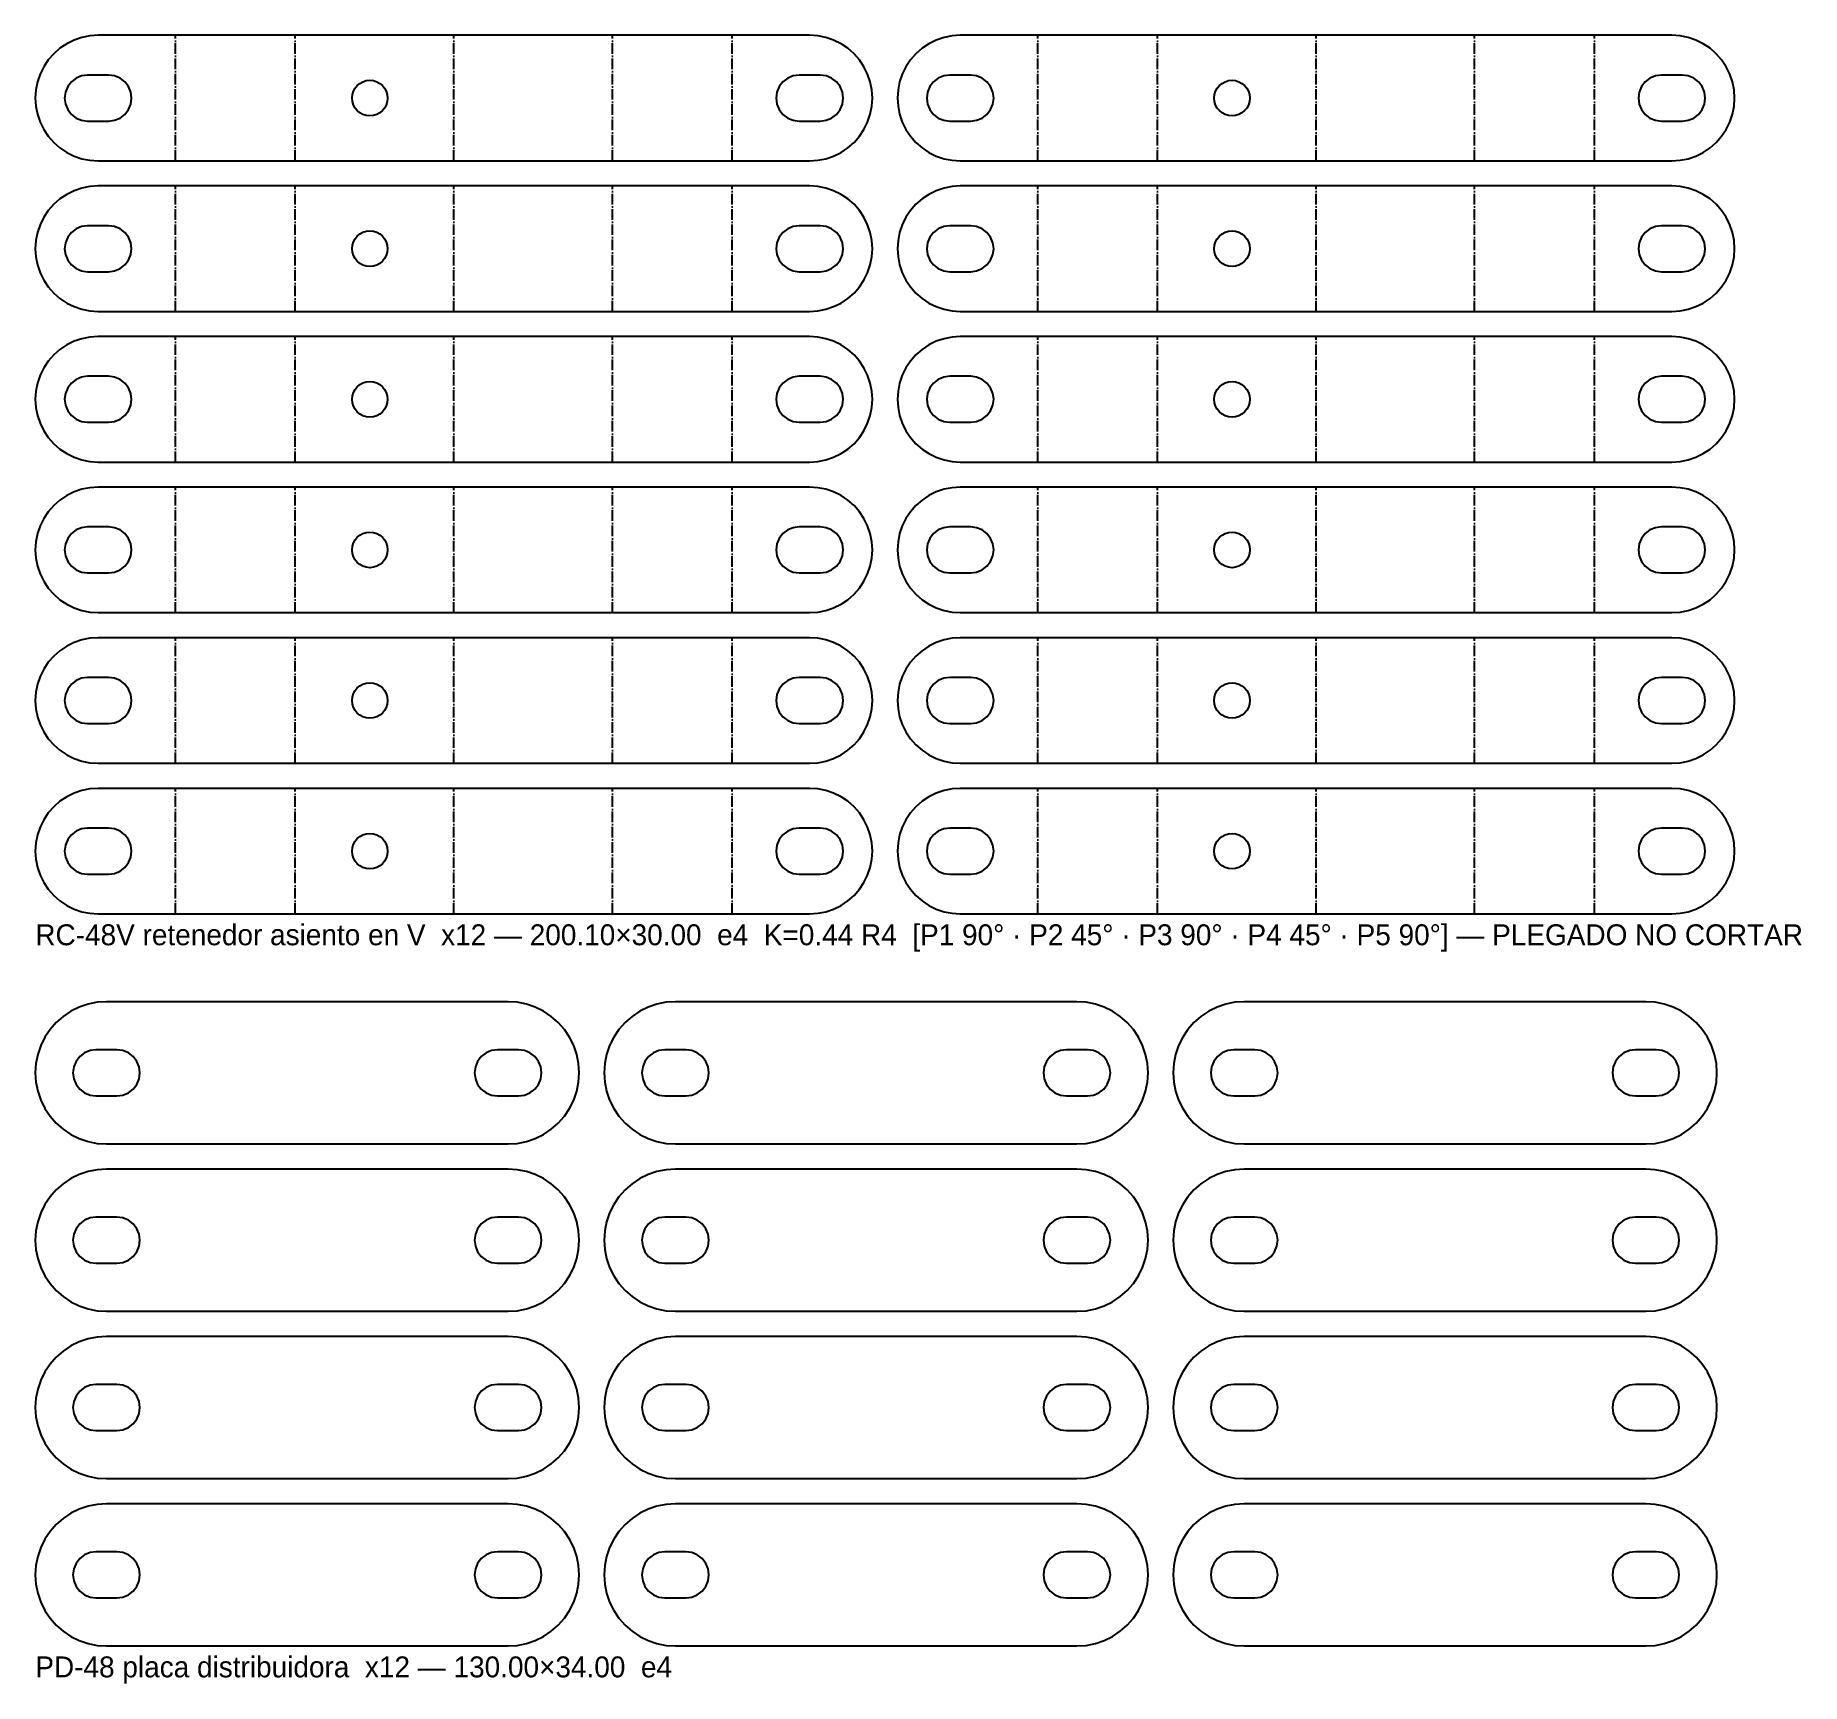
# Model space of a CAD drawing. Header units: millimetres. Extents: x 0 to 422, y 0 to 394.
import ezdxf

# ---------------------------------------------------------------- set-up
doc = ezdxf.new("R2010")
doc.units = ezdxf.units.MM
doc.linetypes.add('DASHDOT', pattern=[3.556, 2.54, -0.508, 0, -0.508])
for name, color, linetype in [('CORTE', 7, 'Continuous'), ('PLEGADO', 1, 'DASHDOT'), ('TEXTO', 3, 'Continuous')]:
    doc.layers.add(name, color=color, linetype=linetype)

msp = doc.modelspace()

# ---------------------------------------------------------------- linework, layer by layer
at = {"layer": 'CORTE'}
for points in [[(15, 364), (185.103, 364), (185.103, 364), (187.061, 364.128), (188.985, 364.511), (190.843, 365.142), (192.603, 366.01), (194.234, 367.1), (195.71, 368.393), (197.003, 369.869), (198.093, 371.5), (198.961, 373.26), (199.592, 375.118), (199.975, 377.042), (200.103, 379), (199.975, 380.958), (199.592, 382.882), (198.961, 384.74), (198.093, 386.5), (197.003, 388.131), (195.71, 389.607), (194.234, 390.9), (192.603, 391.99), (190.843, 392.858), (188.985, 393.489), (187.061, 393.872), (185.103, 394), (15, 394), (15, 394), (13.042, 393.872), (11.118, 393.489), (9.26, 392.858), (7.5, 391.99), (5.869, 390.9), (4.393, 389.607), (3.1, 388.131), (2.01, 386.5), (1.142, 384.74), (0.511, 382.882), (0.128, 380.958), (0, 379), (0.128, 377.042), (0.511, 375.118), (1.142, 373.26), (2.01, 371.5), (3.1, 369.869), (4.393, 368.393), (5.869, 367.1), (7.5, 366.01), (9.26, 365.142), (11.118, 364.511), (13.042, 364.128), (15, 364)], [(221.103, 364), (391.206, 364), (391.206, 364), (393.164, 364.128), (395.088, 364.511), (396.946, 365.142), (398.706, 366.01), (400.337, 367.1), (401.813, 368.393), (403.106, 369.869), (404.196, 371.5), (405.064, 373.26), (405.695, 375.118), (406.078, 377.042), (406.206, 379), (406.078, 380.958), (405.695, 382.882), (405.064, 384.74), (404.196, 386.5), (403.106, 388.131), (401.813, 389.607), (400.337, 390.9), (398.706, 391.99), (396.946, 392.858), (395.088, 393.489), (393.164, 393.872), (391.206, 394), (221.103, 394), (221.103, 394), (219.145, 393.872), (217.221, 393.489), (215.363, 392.858), (213.603, 391.99), (211.972, 390.9), (210.496, 389.607), (209.203, 388.131), (208.113, 386.5), (207.245, 384.74), (206.614, 382.882), (206.231, 380.958), (206.103, 379), (206.231, 377.042), (206.614, 375.118), (207.245, 373.26), (208.113, 371.5), (209.203, 369.869), (210.496, 368.393), (211.972, 367.1), (213.603, 366.01), (215.363, 365.142), (217.221, 364.511), (219.145, 364.128), (221.103, 364)], [(15, 328), (185.103, 328), (185.103, 328), (187.061, 328.128), (188.985, 328.511), (190.843, 329.142), (192.603, 330.01), (194.234, 331.1), (195.71, 332.393), (197.003, 333.869), (198.093, 335.5), (198.961, 337.26), (199.592, 339.118), (199.975, 341.042), (200.103, 343), (199.975, 344.958), (199.592, 346.882), (198.961, 348.74), (198.093, 350.5), (197.003, 352.131), (195.71, 353.607), (194.234, 354.9), (192.603, 355.99), (190.843, 356.858), (188.985, 357.489), (187.061, 357.872), (185.103, 358), (15, 358), (15, 358), (13.042, 357.872), (11.118, 357.489), (9.26, 356.858), (7.5, 355.99), (5.869, 354.9), (4.393, 353.607), (3.1, 352.131), (2.01, 350.5), (1.142, 348.74), (0.511, 346.882), (0.128, 344.958), (0, 343), (0.128, 341.042), (0.511, 339.118), (1.142, 337.26), (2.01, 335.5), (3.1, 333.869), (4.393, 332.393), (5.869, 331.1), (7.5, 330.01), (9.26, 329.142), (11.118, 328.511), (13.042, 328.128), (15, 328)], [(221.103, 328), (391.206, 328), (391.206, 328), (393.164, 328.128), (395.088, 328.511), (396.946, 329.142), (398.706, 330.01), (400.337, 331.1), (401.813, 332.393), (403.106, 333.869), (404.196, 335.5), (405.064, 337.26), (405.695, 339.118), (406.078, 341.042), (406.206, 343), (406.078, 344.958), (405.695, 346.882), (405.064, 348.74), (404.196, 350.5), (403.106, 352.131), (401.813, 353.607), (400.337, 354.9), (398.706, 355.99), (396.946, 356.858), (395.088, 357.489), (393.164, 357.872), (391.206, 358), (221.103, 358), (221.103, 358), (219.145, 357.872), (217.221, 357.489), (215.363, 356.858), (213.603, 355.99), (211.972, 354.9), (210.496, 353.607), (209.203, 352.131), (208.113, 350.5), (207.245, 348.74), (206.614, 346.882), (206.231, 344.958), (206.103, 343), (206.231, 341.042), (206.614, 339.118), (207.245, 337.26), (208.113, 335.5), (209.203, 333.869), (210.496, 332.393), (211.972, 331.1), (213.603, 330.01), (215.363, 329.142), (217.221, 328.511), (219.145, 328.128), (221.103, 328)], [(15, 292), (185.103, 292), (185.103, 292), (187.061, 292.128), (188.985, 292.511), (190.843, 293.142), (192.603, 294.01), (194.234, 295.1), (195.71, 296.393), (197.003, 297.869), (198.093, 299.5), (198.961, 301.26), (199.592, 303.118), (199.975, 305.042), (200.103, 307), (199.975, 308.958), (199.592, 310.882), (198.961, 312.74), (198.093, 314.5), (197.003, 316.131), (195.71, 317.607), (194.234, 318.9), (192.603, 319.99), (190.843, 320.858), (188.985, 321.489), (187.061, 321.872), (185.103, 322), (15, 322), (15, 322), (13.042, 321.872), (11.118, 321.489), (9.26, 320.858), (7.5, 319.99), (5.869, 318.9), (4.393, 317.607), (3.1, 316.131), (2.01, 314.5), (1.142, 312.74), (0.511, 310.882), (0.128, 308.958), (0, 307), (0.128, 305.042), (0.511, 303.118), (1.142, 301.26), (2.01, 299.5), (3.1, 297.869), (4.393, 296.393), (5.869, 295.1), (7.5, 294.01), (9.26, 293.142), (11.118, 292.511), (13.042, 292.128), (15, 292)], [(221.103, 292), (391.206, 292), (391.206, 292), (393.164, 292.128), (395.088, 292.511), (396.946, 293.142), (398.706, 294.01), (400.337, 295.1), (401.813, 296.393), (403.106, 297.869), (404.196, 299.5), (405.064, 301.26), (405.695, 303.118), (406.078, 305.042), (406.206, 307), (406.078, 308.958), (405.695, 310.882), (405.064, 312.74), (404.196, 314.5), (403.106, 316.131), (401.813, 317.607), (400.337, 318.9), (398.706, 319.99), (396.946, 320.858), (395.088, 321.489), (393.164, 321.872), (391.206, 322), (221.103, 322), (221.103, 322), (219.145, 321.872), (217.221, 321.489), (215.363, 320.858), (213.603, 319.99), (211.972, 318.9), (210.496, 317.607), (209.203, 316.131), (208.113, 314.5), (207.245, 312.74), (206.614, 310.882), (206.231, 308.958), (206.103, 307), (206.231, 305.042), (206.614, 303.118), (207.245, 301.26), (208.113, 299.5), (209.203, 297.869), (210.496, 296.393), (211.972, 295.1), (213.603, 294.01), (215.363, 293.142), (217.221, 292.511), (219.145, 292.128), (221.103, 292)], [(15, 256), (185.103, 256), (185.103, 256), (187.061, 256.128), (188.985, 256.511), (190.843, 257.142), (192.603, 258.01), (194.234, 259.1), (195.71, 260.393), (197.003, 261.869), (198.093, 263.5), (198.961, 265.26), (199.592, 267.118), (199.975, 269.042), (200.103, 271), (199.975, 272.958), (199.592, 274.882), (198.961, 276.74), (198.093, 278.5), (197.003, 280.131), (195.71, 281.607), (194.234, 282.9), (192.603, 283.99), (190.843, 284.858), (188.985, 285.489), (187.061, 285.872), (185.103, 286), (15, 286), (15, 286), (13.042, 285.872), (11.118, 285.489), (9.26, 284.858), (7.5, 283.99), (5.869, 282.9), (4.393, 281.607), (3.1, 280.131), (2.01, 278.5), (1.142, 276.74), (0.511, 274.882), (0.128, 272.958), (0, 271), (0.128, 269.042), (0.511, 267.118), (1.142, 265.26), (2.01, 263.5), (3.1, 261.869), (4.393, 260.393), (5.869, 259.1), (7.5, 258.01), (9.26, 257.142), (11.118, 256.511), (13.042, 256.128), (15, 256)], [(221.103, 256), (391.206, 256), (391.206, 256), (393.164, 256.128), (395.088, 256.511), (396.946, 257.142), (398.706, 258.01), (400.337, 259.1), (401.813, 260.393), (403.106, 261.869), (404.196, 263.5), (405.064, 265.26), (405.695, 267.118), (406.078, 269.042), (406.206, 271), (406.078, 272.958), (405.695, 274.882), (405.064, 276.74), (404.196, 278.5), (403.106, 280.131), (401.813, 281.607), (400.337, 282.9), (398.706, 283.99), (396.946, 284.858), (395.088, 285.489), (393.164, 285.872), (391.206, 286), (221.103, 286), (221.103, 286), (219.145, 285.872), (217.221, 285.489), (215.363, 284.858), (213.603, 283.99), (211.972, 282.9), (210.496, 281.607), (209.203, 280.131), (208.113, 278.5), (207.245, 276.74), (206.614, 274.882), (206.231, 272.958), (206.103, 271), (206.231, 269.042), (206.614, 267.118), (207.245, 265.26), (208.113, 263.5), (209.203, 261.869), (210.496, 260.393), (211.972, 259.1), (213.603, 258.01), (215.363, 257.142), (217.221, 256.511), (219.145, 256.128), (221.103, 256)], [(15, 220), (185.103, 220), (185.103, 220), (187.061, 220.128), (188.985, 220.511), (190.843, 221.142), (192.603, 222.01), (194.234, 223.1), (195.71, 224.393), (197.003, 225.869), (198.093, 227.5), (198.961, 229.26), (199.592, 231.118), (199.975, 233.042), (200.103, 235), (199.975, 236.958), (199.592, 238.882), (198.961, 240.74), (198.093, 242.5), (197.003, 244.131), (195.71, 245.607), (194.234, 246.9), (192.603, 247.99), (190.843, 248.858), (188.985, 249.489), (187.061, 249.872), (185.103, 250), (15, 250), (15, 250), (13.042, 249.872), (11.118, 249.489), (9.26, 248.858), (7.5, 247.99), (5.869, 246.9), (4.393, 245.607), (3.1, 244.131), (2.01, 242.5), (1.142, 240.74), (0.511, 238.882), (0.128, 236.958), (0, 235), (0.128, 233.042), (0.511, 231.118), (1.142, 229.26), (2.01, 227.5), (3.1, 225.869), (4.393, 224.393), (5.869, 223.1), (7.5, 222.01), (9.26, 221.142), (11.118, 220.511), (13.042, 220.128), (15, 220)], [(221.103, 220), (391.206, 220), (391.206, 220), (393.164, 220.128), (395.088, 220.511), (396.946, 221.142), (398.706, 222.01), (400.337, 223.1), (401.813, 224.393), (403.106, 225.869), (404.196, 227.5), (405.064, 229.26), (405.695, 231.118), (406.078, 233.042), (406.206, 235), (406.078, 236.958), (405.695, 238.882), (405.064, 240.74), (404.196, 242.5), (403.106, 244.131), (401.813, 245.607), (400.337, 246.9), (398.706, 247.99), (396.946, 248.858), (395.088, 249.489), (393.164, 249.872), (391.206, 250), (221.103, 250), (221.103, 250), (219.145, 249.872), (217.221, 249.489), (215.363, 248.858), (213.603, 247.99), (211.972, 246.9), (210.496, 245.607), (209.203, 244.131), (208.113, 242.5), (207.245, 240.74), (206.614, 238.882), (206.231, 236.958), (206.103, 235), (206.231, 233.042), (206.614, 231.118), (207.245, 229.26), (208.113, 227.5), (209.203, 225.869), (210.496, 224.393), (211.972, 223.1), (213.603, 222.01), (215.363, 221.142), (217.221, 220.511), (219.145, 220.128), (221.103, 220)], [(15, 184), (185.103, 184), (185.103, 184), (187.061, 184.128), (188.985, 184.511), (190.843, 185.142), (192.603, 186.01), (194.234, 187.1), (195.71, 188.393), (197.003, 189.869), (198.093, 191.5), (198.961, 193.26), (199.592, 195.118), (199.975, 197.042), (200.103, 199), (199.975, 200.958), (199.592, 202.882), (198.961, 204.74), (198.093, 206.5), (197.003, 208.131), (195.71, 209.607), (194.234, 210.9), (192.603, 211.99), (190.843, 212.858), (188.985, 213.489), (187.061, 213.872), (185.103, 214), (15, 214), (15, 214), (13.042, 213.872), (11.118, 213.489), (9.26, 212.858), (7.5, 211.99), (5.869, 210.9), (4.393, 209.607), (3.1, 208.131), (2.01, 206.5), (1.142, 204.74), (0.511, 202.882), (0.128, 200.958), (0, 199), (0.128, 197.042), (0.511, 195.118), (1.142, 193.26), (2.01, 191.5), (3.1, 189.869), (4.393, 188.393), (5.869, 187.1), (7.5, 186.01), (9.26, 185.142), (11.118, 184.511), (13.042, 184.128), (15, 184)], [(221.103, 184), (391.206, 184), (391.206, 184), (393.164, 184.128), (395.088, 184.511), (396.946, 185.142), (398.706, 186.01), (400.337, 187.1), (401.813, 188.393), (403.106, 189.869), (404.196, 191.5), (405.064, 193.26), (405.695, 195.118), (406.078, 197.042), (406.206, 199), (406.078, 200.958), (405.695, 202.882), (405.064, 204.74), (404.196, 206.5), (403.106, 208.131), (401.813, 209.607), (400.337, 210.9), (398.706, 211.99), (396.946, 212.858), (395.088, 213.489), (393.164, 213.872), (391.206, 214), (221.103, 214), (221.103, 214), (219.145, 213.872), (217.221, 213.489), (215.363, 212.858), (213.603, 211.99), (211.972, 210.9), (210.496, 209.607), (209.203, 208.131), (208.113, 206.5), (207.245, 204.74), (206.614, 202.882), (206.231, 200.958), (206.103, 199), (206.231, 197.042), (206.614, 195.118), (207.245, 193.26), (208.113, 191.5), (209.203, 189.869), (210.496, 188.393), (211.972, 187.1), (213.603, 186.01), (215.363, 185.142), (217.221, 184.511), (219.145, 184.128), (221.103, 184)], [(17, 129), (113, 129), (113, 129), (115.219, 129.145), (117.4, 129.579), (119.506, 130.294), (121.5, 131.278), (123.349, 132.513), (125.021, 133.979), (126.487, 135.651), (127.722, 137.5), (128.706, 139.494), (129.421, 141.6), (129.855, 143.781), (130, 146), (129.855, 148.219), (129.421, 150.4), (128.706, 152.506), (127.722, 154.5), (126.487, 156.349), (125.021, 158.021), (123.349, 159.487), (121.5, 160.722), (119.506, 161.706), (117.4, 162.421), (115.219, 162.855), (113, 163), (17, 163), (17, 163), (14.781, 162.855), (12.6, 162.421), (10.494, 161.706), (8.5, 160.722), (6.651, 159.487), (4.979, 158.021), (3.513, 156.349), (2.278, 154.5), (1.294, 152.506), (0.579, 150.4), (0.145, 148.219), (0, 146), (0.145, 143.781), (0.579, 141.6), (1.294, 139.494), (2.278, 137.5), (3.513, 135.651), (4.979, 133.979), (6.651, 132.513), (8.5, 131.278), (10.494, 130.294), (12.6, 129.579), (14.781, 129.145), (17, 129)], [(153, 129), (249, 129), (249, 129), (251.219, 129.145), (253.4, 129.579), (255.506, 130.294), (257.5, 131.278), (259.349, 132.513), (261.021, 133.979), (262.487, 135.651), (263.722, 137.5), (264.706, 139.494), (265.421, 141.6), (265.855, 143.781), (266, 146), (265.855, 148.219), (265.421, 150.4), (264.706, 152.506), (263.722, 154.5), (262.487, 156.349), (261.021, 158.021), (259.349, 159.487), (257.5, 160.722), (255.506, 161.706), (253.4, 162.421), (251.219, 162.855), (249, 163), (153, 163), (153, 163), (150.781, 162.855), (148.6, 162.421), (146.494, 161.706), (144.5, 160.722), (142.651, 159.487), (140.979, 158.021), (139.513, 156.349), (138.278, 154.5), (137.294, 152.506), (136.579, 150.4), (136.145, 148.219), (136, 146), (136.145, 143.781), (136.579, 141.6), (137.294, 139.494), (138.278, 137.5), (139.513, 135.651), (140.979, 133.979), (142.651, 132.513), (144.5, 131.278), (146.494, 130.294), (148.6, 129.579), (150.781, 129.145), (153, 129)], [(289, 129), (385, 129), (385, 129), (387.219, 129.145), (389.4, 129.579), (391.506, 130.294), (393.5, 131.278), (395.349, 132.513), (397.021, 133.979), (398.487, 135.651), (399.722, 137.5), (400.706, 139.494), (401.421, 141.6), (401.855, 143.781), (402, 146), (401.855, 148.219), (401.421, 150.4), (400.706, 152.506), (399.722, 154.5), (398.487, 156.349), (397.021, 158.021), (395.349, 159.487), (393.5, 160.722), (391.506, 161.706), (389.4, 162.421), (387.219, 162.855), (385, 163), (289, 163), (289, 163), (286.781, 162.855), (284.6, 162.421), (282.494, 161.706), (280.5, 160.722), (278.651, 159.487), (276.979, 158.021), (275.513, 156.349), (274.278, 154.5), (273.294, 152.506), (272.579, 150.4), (272.145, 148.219), (272, 146), (272.145, 143.781), (272.579, 141.6), (273.294, 139.494), (274.278, 137.5), (275.513, 135.651), (276.979, 133.979), (278.651, 132.513), (280.5, 131.278), (282.494, 130.294), (284.6, 129.579), (286.781, 129.145), (289, 129)], [(17, 89), (113, 89), (113, 89), (115.219, 89.145), (117.4, 89.579), (119.506, 90.294), (121.5, 91.278), (123.349, 92.513), (125.021, 93.979), (126.487, 95.651), (127.722, 97.5), (128.706, 99.494), (129.421, 101.6), (129.855, 103.781), (130, 106), (129.855, 108.219), (129.421, 110.4), (128.706, 112.506), (127.722, 114.5), (126.487, 116.349), (125.021, 118.021), (123.349, 119.487), (121.5, 120.722), (119.506, 121.706), (117.4, 122.421), (115.219, 122.855), (113, 123), (17, 123), (17, 123), (14.781, 122.855), (12.6, 122.421), (10.494, 121.706), (8.5, 120.722), (6.651, 119.487), (4.979, 118.021), (3.513, 116.349), (2.278, 114.5), (1.294, 112.506), (0.579, 110.4), (0.145, 108.219), (0, 106), (0.145, 103.781), (0.579, 101.6), (1.294, 99.494), (2.278, 97.5), (3.513, 95.651), (4.979, 93.979), (6.651, 92.513), (8.5, 91.278), (10.494, 90.294), (12.6, 89.579), (14.781, 89.145), (17, 89)], [(153, 89), (249, 89), (249, 89), (251.219, 89.145), (253.4, 89.579), (255.506, 90.294), (257.5, 91.278), (259.349, 92.513), (261.021, 93.979), (262.487, 95.651), (263.722, 97.5), (264.706, 99.494), (265.421, 101.6), (265.855, 103.781), (266, 106), (265.855, 108.219), (265.421, 110.4), (264.706, 112.506), (263.722, 114.5), (262.487, 116.349), (261.021, 118.021), (259.349, 119.487), (257.5, 120.722), (255.506, 121.706), (253.4, 122.421), (251.219, 122.855), (249, 123), (153, 123), (153, 123), (150.781, 122.855), (148.6, 122.421), (146.494, 121.706), (144.5, 120.722), (142.651, 119.487), (140.979, 118.021), (139.513, 116.349), (138.278, 114.5), (137.294, 112.506), (136.579, 110.4), (136.145, 108.219), (136, 106), (136.145, 103.781), (136.579, 101.6), (137.294, 99.494), (138.278, 97.5), (139.513, 95.651), (140.979, 93.979), (142.651, 92.513), (144.5, 91.278), (146.494, 90.294), (148.6, 89.579), (150.781, 89.145), (153, 89)], [(289, 89), (385, 89), (385, 89), (387.219, 89.145), (389.4, 89.579), (391.506, 90.294), (393.5, 91.278), (395.349, 92.513), (397.021, 93.979), (398.487, 95.651), (399.722, 97.5), (400.706, 99.494), (401.421, 101.6), (401.855, 103.781), (402, 106), (401.855, 108.219), (401.421, 110.4), (400.706, 112.506), (399.722, 114.5), (398.487, 116.349), (397.021, 118.021), (395.349, 119.487), (393.5, 120.722), (391.506, 121.706), (389.4, 122.421), (387.219, 122.855), (385, 123), (289, 123), (289, 123), (286.781, 122.855), (284.6, 122.421), (282.494, 121.706), (280.5, 120.722), (278.651, 119.487), (276.979, 118.021), (275.513, 116.349), (274.278, 114.5), (273.294, 112.506), (272.579, 110.4), (272.145, 108.219), (272, 106), (272.145, 103.781), (272.579, 101.6), (273.294, 99.494), (274.278, 97.5), (275.513, 95.651), (276.979, 93.979), (278.651, 92.513), (280.5, 91.278), (282.494, 90.294), (284.6, 89.579), (286.781, 89.145), (289, 89)], [(17, 49), (113, 49), (113, 49), (115.219, 49.145), (117.4, 49.579), (119.506, 50.294), (121.5, 51.278), (123.349, 52.513), (125.021, 53.979), (126.487, 55.651), (127.722, 57.5), (128.706, 59.494), (129.421, 61.6), (129.855, 63.781), (130, 66), (129.855, 68.219), (129.421, 70.4), (128.706, 72.506), (127.722, 74.5), (126.487, 76.349), (125.021, 78.021), (123.349, 79.487), (121.5, 80.722), (119.506, 81.706), (117.4, 82.421), (115.219, 82.855), (113, 83), (17, 83), (17, 83), (14.781, 82.855), (12.6, 82.421), (10.494, 81.706), (8.5, 80.722), (6.651, 79.487), (4.979, 78.021), (3.513, 76.349), (2.278, 74.5), (1.294, 72.506), (0.579, 70.4), (0.145, 68.219), (0, 66), (0.145, 63.781), (0.579, 61.6), (1.294, 59.494), (2.278, 57.5), (3.513, 55.651), (4.979, 53.979), (6.651, 52.513), (8.5, 51.278), (10.494, 50.294), (12.6, 49.579), (14.781, 49.145), (17, 49)], [(153, 49), (249, 49), (249, 49), (251.219, 49.145), (253.4, 49.579), (255.506, 50.294), (257.5, 51.278), (259.349, 52.513), (261.021, 53.979), (262.487, 55.651), (263.722, 57.5), (264.706, 59.494), (265.421, 61.6), (265.855, 63.781), (266, 66), (265.855, 68.219), (265.421, 70.4), (264.706, 72.506), (263.722, 74.5), (262.487, 76.349), (261.021, 78.021), (259.349, 79.487), (257.5, 80.722), (255.506, 81.706), (253.4, 82.421), (251.219, 82.855), (249, 83), (153, 83), (153, 83), (150.781, 82.855), (148.6, 82.421), (146.494, 81.706), (144.5, 80.722), (142.651, 79.487), (140.979, 78.021), (139.513, 76.349), (138.278, 74.5), (137.294, 72.506), (136.579, 70.4), (136.145, 68.219), (136, 66), (136.145, 63.781), (136.579, 61.6), (137.294, 59.494), (138.278, 57.5), (139.513, 55.651), (140.979, 53.979), (142.651, 52.513), (144.5, 51.278), (146.494, 50.294), (148.6, 49.579), (150.781, 49.145), (153, 49)], [(289, 49), (385, 49), (385, 49), (387.219, 49.145), (389.4, 49.579), (391.506, 50.294), (393.5, 51.278), (395.349, 52.513), (397.021, 53.979), (398.487, 55.651), (399.722, 57.5), (400.706, 59.494), (401.421, 61.6), (401.855, 63.781), (402, 66), (401.855, 68.219), (401.421, 70.4), (400.706, 72.506), (399.722, 74.5), (398.487, 76.349), (397.021, 78.021), (395.349, 79.487), (393.5, 80.722), (391.506, 81.706), (389.4, 82.421), (387.219, 82.855), (385, 83), (289, 83), (289, 83), (286.781, 82.855), (284.6, 82.421), (282.494, 81.706), (280.5, 80.722), (278.651, 79.487), (276.979, 78.021), (275.513, 76.349), (274.278, 74.5), (273.294, 72.506), (272.579, 70.4), (272.145, 68.219), (272, 66), (272.145, 63.781), (272.579, 61.6), (273.294, 59.494), (274.278, 57.5), (275.513, 55.651), (276.979, 53.979), (278.651, 52.513), (280.5, 51.278), (282.494, 50.294), (284.6, 49.579), (286.781, 49.145), (289, 49)], [(17, 9), (113, 9), (113, 9), (115.219, 9.145), (117.4, 9.579), (119.506, 10.294), (121.5, 11.278), (123.349, 12.513), (125.021, 13.979), (126.487, 15.651), (127.722, 17.5), (128.706, 19.494), (129.421, 21.6), (129.855, 23.781), (130, 26), (129.855, 28.219), (129.421, 30.4), (128.706, 32.506), (127.722, 34.5), (126.487, 36.349), (125.021, 38.021), (123.349, 39.487), (121.5, 40.722), (119.506, 41.706), (117.4, 42.421), (115.219, 42.855), (113, 43), (17, 43), (17, 43), (14.781, 42.855), (12.6, 42.421), (10.494, 41.706), (8.5, 40.722), (6.651, 39.487), (4.979, 38.021), (3.513, 36.349), (2.278, 34.5), (1.294, 32.506), (0.579, 30.4), (0.145, 28.219), (0, 26), (0.145, 23.781), (0.579, 21.6), (1.294, 19.494), (2.278, 17.5), (3.513, 15.651), (4.979, 13.979), (6.651, 12.513), (8.5, 11.278), (10.494, 10.294), (12.6, 9.579), (14.781, 9.145), (17, 9)], [(153, 9), (249, 9), (249, 9), (251.219, 9.145), (253.4, 9.579), (255.506, 10.294), (257.5, 11.278), (259.349, 12.513), (261.021, 13.979), (262.487, 15.651), (263.722, 17.5), (264.706, 19.494), (265.421, 21.6), (265.855, 23.781), (266, 26), (265.855, 28.219), (265.421, 30.4), (264.706, 32.506), (263.722, 34.5), (262.487, 36.349), (261.021, 38.021), (259.349, 39.487), (257.5, 40.722), (255.506, 41.706), (253.4, 42.421), (251.219, 42.855), (249, 43), (153, 43), (153, 43), (150.781, 42.855), (148.6, 42.421), (146.494, 41.706), (144.5, 40.722), (142.651, 39.487), (140.979, 38.021), (139.513, 36.349), (138.278, 34.5), (137.294, 32.506), (136.579, 30.4), (136.145, 28.219), (136, 26), (136.145, 23.781), (136.579, 21.6), (137.294, 19.494), (138.278, 17.5), (139.513, 15.651), (140.979, 13.979), (142.651, 12.513), (144.5, 11.278), (146.494, 10.294), (148.6, 9.579), (150.781, 9.145), (153, 9)], [(289, 9), (385, 9), (385, 9), (387.219, 9.145), (389.4, 9.579), (391.506, 10.294), (393.5, 11.278), (395.349, 12.513), (397.021, 13.979), (398.487, 15.651), (399.722, 17.5), (400.706, 19.494), (401.421, 21.6), (401.855, 23.781), (402, 26), (401.855, 28.219), (401.421, 30.4), (400.706, 32.506), (399.722, 34.5), (398.487, 36.349), (397.021, 38.021), (395.349, 39.487), (393.5, 40.722), (391.506, 41.706), (389.4, 42.421), (387.219, 42.855), (385, 43), (289, 43), (289, 43), (286.781, 42.855), (284.6, 42.421), (282.494, 41.706), (280.5, 40.722), (278.651, 39.487), (276.979, 38.021), (275.513, 36.349), (274.278, 34.5), (273.294, 32.506), (272.579, 30.4), (272.145, 28.219), (272, 26), (272.145, 23.781), (272.579, 21.6), (273.294, 19.494), (274.278, 17.5), (275.513, 15.651), (276.979, 13.979), (278.651, 12.513), (280.5, 11.278), (282.494, 10.294), (284.6, 9.579), (286.781, 9.145), (289, 9)]]:
    msp.add_lwpolyline(points, close=True, dxfattribs=at)
for points in [[(12.5, 373.5), (17.5, 373.5), (17.5, 373.5), (18.924, 373.687), (20.25, 374.237), (21.389, 375.111), (22.263, 376.25), (22.813, 377.576), (23, 379), (22.813, 380.424), (22.263, 381.75), (21.389, 382.889), (20.25, 383.763), (18.924, 384.313), (17.5, 384.5), (12.5, 384.5), (12.5, 384.5), (11.076, 384.313), (9.75, 383.763), (8.611, 382.889), (7.737, 381.75), (7.187, 380.424), (7, 379), (7.187, 377.576), (7.737, 376.25), (8.611, 375.111), (9.75, 374.237), (11.076, 373.687), (12.5, 373.5)], [(182.603, 373.5), (187.603, 373.5), (187.603, 373.5), (189.027, 373.687), (190.353, 374.237), (191.492, 375.111), (192.366, 376.25), (192.916, 377.576), (193.103, 379), (192.916, 380.424), (192.366, 381.75), (191.492, 382.889), (190.353, 383.763), (189.027, 384.313), (187.603, 384.5), (182.603, 384.5), (182.603, 384.5), (181.179, 384.313), (179.853, 383.763), (178.714, 382.889), (177.84, 381.75), (177.29, 380.424), (177.103, 379), (177.29, 377.576), (177.84, 376.25), (178.714, 375.111), (179.853, 374.237), (181.179, 373.687), (182.603, 373.5)], [(218.603, 373.5), (223.603, 373.5), (223.603, 373.5), (225.027, 373.687), (226.353, 374.237), (227.492, 375.111), (228.366, 376.25), (228.916, 377.576), (229.103, 379), (228.916, 380.424), (228.366, 381.75), (227.492, 382.889), (226.353, 383.763), (225.027, 384.313), (223.603, 384.5), (218.603, 384.5), (218.603, 384.5), (217.179, 384.313), (215.853, 383.763), (214.714, 382.889), (213.84, 381.75), (213.29, 380.424), (213.103, 379), (213.29, 377.576), (213.84, 376.25), (214.714, 375.111), (215.853, 374.237), (217.179, 373.687), (218.603, 373.5)], [(388.706, 373.5), (393.706, 373.5), (393.706, 373.5), (395.13, 373.687), (396.456, 374.237), (397.595, 375.111), (398.469, 376.25), (399.019, 377.576), (399.206, 379), (399.019, 380.424), (398.469, 381.75), (397.595, 382.889), (396.456, 383.763), (395.13, 384.313), (393.706, 384.5), (388.706, 384.5), (388.706, 384.5), (387.282, 384.313), (385.956, 383.763), (384.817, 382.889), (383.943, 381.75), (383.393, 380.424), (383.206, 379), (383.393, 377.576), (383.943, 376.25), (384.817, 375.111), (385.956, 374.237), (387.282, 373.687), (388.706, 373.5)], [(12.5, 337.5), (17.5, 337.5), (17.5, 337.5), (18.924, 337.687), (20.25, 338.237), (21.389, 339.111), (22.263, 340.25), (22.813, 341.576), (23, 343), (22.813, 344.424), (22.263, 345.75), (21.389, 346.889), (20.25, 347.763), (18.924, 348.313), (17.5, 348.5), (12.5, 348.5), (12.5, 348.5), (11.076, 348.313), (9.75, 347.763), (8.611, 346.889), (7.737, 345.75), (7.187, 344.424), (7, 343), (7.187, 341.576), (7.737, 340.25), (8.611, 339.111), (9.75, 338.237), (11.076, 337.687), (12.5, 337.5)], [(182.603, 337.5), (187.603, 337.5), (187.603, 337.5), (189.027, 337.687), (190.353, 338.237), (191.492, 339.111), (192.366, 340.25), (192.916, 341.576), (193.103, 343), (192.916, 344.424), (192.366, 345.75), (191.492, 346.889), (190.353, 347.763), (189.027, 348.313), (187.603, 348.5), (182.603, 348.5), (182.603, 348.5), (181.179, 348.313), (179.853, 347.763), (178.714, 346.889), (177.84, 345.75), (177.29, 344.424), (177.103, 343), (177.29, 341.576), (177.84, 340.25), (178.714, 339.111), (179.853, 338.237), (181.179, 337.687), (182.603, 337.5)], [(218.603, 337.5), (223.603, 337.5), (223.603, 337.5), (225.027, 337.687), (226.353, 338.237), (227.492, 339.111), (228.366, 340.25), (228.916, 341.576), (229.103, 343), (228.916, 344.424), (228.366, 345.75), (227.492, 346.889), (226.353, 347.763), (225.027, 348.313), (223.603, 348.5), (218.603, 348.5), (218.603, 348.5), (217.179, 348.313), (215.853, 347.763), (214.714, 346.889), (213.84, 345.75), (213.29, 344.424), (213.103, 343), (213.29, 341.576), (213.84, 340.25), (214.714, 339.111), (215.853, 338.237), (217.179, 337.687), (218.603, 337.5)], [(388.706, 337.5), (393.706, 337.5), (393.706, 337.5), (395.13, 337.687), (396.456, 338.237), (397.595, 339.111), (398.469, 340.25), (399.019, 341.576), (399.206, 343), (399.019, 344.424), (398.469, 345.75), (397.595, 346.889), (396.456, 347.763), (395.13, 348.313), (393.706, 348.5), (388.706, 348.5), (388.706, 348.5), (387.282, 348.313), (385.956, 347.763), (384.817, 346.889), (383.943, 345.75), (383.393, 344.424), (383.206, 343), (383.393, 341.576), (383.943, 340.25), (384.817, 339.111), (385.956, 338.237), (387.282, 337.687), (388.706, 337.5)], [(12.5, 301.5), (17.5, 301.5), (17.5, 301.5), (18.924, 301.687), (20.25, 302.237), (21.389, 303.111), (22.263, 304.25), (22.813, 305.576), (23, 307), (22.813, 308.424), (22.263, 309.75), (21.389, 310.889), (20.25, 311.763), (18.924, 312.313), (17.5, 312.5), (12.5, 312.5), (12.5, 312.5), (11.076, 312.313), (9.75, 311.763), (8.611, 310.889), (7.737, 309.75), (7.187, 308.424), (7, 307), (7.187, 305.576), (7.737, 304.25), (8.611, 303.111), (9.75, 302.237), (11.076, 301.687), (12.5, 301.5)], [(182.603, 301.5), (187.603, 301.5), (187.603, 301.5), (189.027, 301.687), (190.353, 302.237), (191.492, 303.111), (192.366, 304.25), (192.916, 305.576), (193.103, 307), (192.916, 308.424), (192.366, 309.75), (191.492, 310.889), (190.353, 311.763), (189.027, 312.313), (187.603, 312.5), (182.603, 312.5), (182.603, 312.5), (181.179, 312.313), (179.853, 311.763), (178.714, 310.889), (177.84, 309.75), (177.29, 308.424), (177.103, 307), (177.29, 305.576), (177.84, 304.25), (178.714, 303.111), (179.853, 302.237), (181.179, 301.687), (182.603, 301.5)], [(218.603, 301.5), (223.603, 301.5), (223.603, 301.5), (225.027, 301.687), (226.353, 302.237), (227.492, 303.111), (228.366, 304.25), (228.916, 305.576), (229.103, 307), (228.916, 308.424), (228.366, 309.75), (227.492, 310.889), (226.353, 311.763), (225.027, 312.313), (223.603, 312.5), (218.603, 312.5), (218.603, 312.5), (217.179, 312.313), (215.853, 311.763), (214.714, 310.889), (213.84, 309.75), (213.29, 308.424), (213.103, 307), (213.29, 305.576), (213.84, 304.25), (214.714, 303.111), (215.853, 302.237), (217.179, 301.687), (218.603, 301.5)], [(388.706, 301.5), (393.706, 301.5), (393.706, 301.5), (395.13, 301.687), (396.456, 302.237), (397.595, 303.111), (398.469, 304.25), (399.019, 305.576), (399.206, 307), (399.019, 308.424), (398.469, 309.75), (397.595, 310.889), (396.456, 311.763), (395.13, 312.313), (393.706, 312.5), (388.706, 312.5), (388.706, 312.5), (387.282, 312.313), (385.956, 311.763), (384.817, 310.889), (383.943, 309.75), (383.393, 308.424), (383.206, 307), (383.393, 305.576), (383.943, 304.25), (384.817, 303.111), (385.956, 302.237), (387.282, 301.687), (388.706, 301.5)], [(12.5, 265.5), (17.5, 265.5), (17.5, 265.5), (18.924, 265.687), (20.25, 266.237), (21.389, 267.111), (22.263, 268.25), (22.813, 269.576), (23, 271), (22.813, 272.424), (22.263, 273.75), (21.389, 274.889), (20.25, 275.763), (18.924, 276.313), (17.5, 276.5), (12.5, 276.5), (12.5, 276.5), (11.076, 276.313), (9.75, 275.763), (8.611, 274.889), (7.737, 273.75), (7.187, 272.424), (7, 271), (7.187, 269.576), (7.737, 268.25), (8.611, 267.111), (9.75, 266.237), (11.076, 265.687), (12.5, 265.5)], [(182.603, 265.5), (187.603, 265.5), (187.603, 265.5), (189.027, 265.687), (190.353, 266.237), (191.492, 267.111), (192.366, 268.25), (192.916, 269.576), (193.103, 271), (192.916, 272.424), (192.366, 273.75), (191.492, 274.889), (190.353, 275.763), (189.027, 276.313), (187.603, 276.5), (182.603, 276.5), (182.603, 276.5), (181.179, 276.313), (179.853, 275.763), (178.714, 274.889), (177.84, 273.75), (177.29, 272.424), (177.103, 271), (177.29, 269.576), (177.84, 268.25), (178.714, 267.111), (179.853, 266.237), (181.179, 265.687), (182.603, 265.5)], [(218.603, 265.5), (223.603, 265.5), (223.603, 265.5), (225.027, 265.687), (226.353, 266.237), (227.492, 267.111), (228.366, 268.25), (228.916, 269.576), (229.103, 271), (228.916, 272.424), (228.366, 273.75), (227.492, 274.889), (226.353, 275.763), (225.027, 276.313), (223.603, 276.5), (218.603, 276.5), (218.603, 276.5), (217.179, 276.313), (215.853, 275.763), (214.714, 274.889), (213.84, 273.75), (213.29, 272.424), (213.103, 271), (213.29, 269.576), (213.84, 268.25), (214.714, 267.111), (215.853, 266.237), (217.179, 265.687), (218.603, 265.5)], [(388.706, 265.5), (393.706, 265.5), (393.706, 265.5), (395.13, 265.687), (396.456, 266.237), (397.595, 267.111), (398.469, 268.25), (399.019, 269.576), (399.206, 271), (399.019, 272.424), (398.469, 273.75), (397.595, 274.889), (396.456, 275.763), (395.13, 276.313), (393.706, 276.5), (388.706, 276.5), (388.706, 276.5), (387.282, 276.313), (385.956, 275.763), (384.817, 274.889), (383.943, 273.75), (383.393, 272.424), (383.206, 271), (383.393, 269.576), (383.943, 268.25), (384.817, 267.111), (385.956, 266.237), (387.282, 265.687), (388.706, 265.5)], [(12.5, 229.5), (17.5, 229.5), (17.5, 229.5), (18.924, 229.687), (20.25, 230.237), (21.389, 231.111), (22.263, 232.25), (22.813, 233.576), (23, 235), (22.813, 236.424), (22.263, 237.75), (21.389, 238.889), (20.25, 239.763), (18.924, 240.313), (17.5, 240.5), (12.5, 240.5), (12.5, 240.5), (11.076, 240.313), (9.75, 239.763), (8.611, 238.889), (7.737, 237.75), (7.187, 236.424), (7, 235), (7.187, 233.576), (7.737, 232.25), (8.611, 231.111), (9.75, 230.237), (11.076, 229.687), (12.5, 229.5)], [(182.603, 229.5), (187.603, 229.5), (187.603, 229.5), (189.027, 229.687), (190.353, 230.237), (191.492, 231.111), (192.366, 232.25), (192.916, 233.576), (193.103, 235), (192.916, 236.424), (192.366, 237.75), (191.492, 238.889), (190.353, 239.763), (189.027, 240.313), (187.603, 240.5), (182.603, 240.5), (182.603, 240.5), (181.179, 240.313), (179.853, 239.763), (178.714, 238.889), (177.84, 237.75), (177.29, 236.424), (177.103, 235), (177.29, 233.576), (177.84, 232.25), (178.714, 231.111), (179.853, 230.237), (181.179, 229.687), (182.603, 229.5)], [(218.603, 229.5), (223.603, 229.5), (223.603, 229.5), (225.027, 229.687), (226.353, 230.237), (227.492, 231.111), (228.366, 232.25), (228.916, 233.576), (229.103, 235), (228.916, 236.424), (228.366, 237.75), (227.492, 238.889), (226.353, 239.763), (225.027, 240.313), (223.603, 240.5), (218.603, 240.5), (218.603, 240.5), (217.179, 240.313), (215.853, 239.763), (214.714, 238.889), (213.84, 237.75), (213.29, 236.424), (213.103, 235), (213.29, 233.576), (213.84, 232.25), (214.714, 231.111), (215.853, 230.237), (217.179, 229.687), (218.603, 229.5)], [(388.706, 229.5), (393.706, 229.5), (393.706, 229.5), (395.13, 229.687), (396.456, 230.237), (397.595, 231.111), (398.469, 232.25), (399.019, 233.576), (399.206, 235), (399.019, 236.424), (398.469, 237.75), (397.595, 238.889), (396.456, 239.763), (395.13, 240.313), (393.706, 240.5), (388.706, 240.5), (388.706, 240.5), (387.282, 240.313), (385.956, 239.763), (384.817, 238.889), (383.943, 237.75), (383.393, 236.424), (383.206, 235), (383.393, 233.576), (383.943, 232.25), (384.817, 231.111), (385.956, 230.237), (387.282, 229.687), (388.706, 229.5)], [(12.5, 193.5), (17.5, 193.5), (17.5, 193.5), (18.924, 193.687), (20.25, 194.237), (21.389, 195.111), (22.263, 196.25), (22.813, 197.576), (23, 199), (22.813, 200.424), (22.263, 201.75), (21.389, 202.889), (20.25, 203.763), (18.924, 204.313), (17.5, 204.5), (12.5, 204.5), (12.5, 204.5), (11.076, 204.313), (9.75, 203.763), (8.611, 202.889), (7.737, 201.75), (7.187, 200.424), (7, 199), (7.187, 197.576), (7.737, 196.25), (8.611, 195.111), (9.75, 194.237), (11.076, 193.687), (12.5, 193.5)], [(182.603, 193.5), (187.603, 193.5), (187.603, 193.5), (189.027, 193.687), (190.353, 194.237), (191.492, 195.111), (192.366, 196.25), (192.916, 197.576), (193.103, 199), (192.916, 200.424), (192.366, 201.75), (191.492, 202.889), (190.353, 203.763), (189.027, 204.313), (187.603, 204.5), (182.603, 204.5), (182.603, 204.5), (181.179, 204.313), (179.853, 203.763), (178.714, 202.889), (177.84, 201.75), (177.29, 200.424), (177.103, 199), (177.29, 197.576), (177.84, 196.25), (178.714, 195.111), (179.853, 194.237), (181.179, 193.687), (182.603, 193.5)], [(218.603, 193.5), (223.603, 193.5), (223.603, 193.5), (225.027, 193.687), (226.353, 194.237), (227.492, 195.111), (228.366, 196.25), (228.916, 197.576), (229.103, 199), (228.916, 200.424), (228.366, 201.75), (227.492, 202.889), (226.353, 203.763), (225.027, 204.313), (223.603, 204.5), (218.603, 204.5), (218.603, 204.5), (217.179, 204.313), (215.853, 203.763), (214.714, 202.889), (213.84, 201.75), (213.29, 200.424), (213.103, 199), (213.29, 197.576), (213.84, 196.25), (214.714, 195.111), (215.853, 194.237), (217.179, 193.687), (218.603, 193.5)], [(388.706, 193.5), (393.706, 193.5), (393.706, 193.5), (395.13, 193.687), (396.456, 194.237), (397.595, 195.111), (398.469, 196.25), (399.019, 197.576), (399.206, 199), (399.019, 200.424), (398.469, 201.75), (397.595, 202.889), (396.456, 203.763), (395.13, 204.313), (393.706, 204.5), (388.706, 204.5), (388.706, 204.5), (387.282, 204.313), (385.956, 203.763), (384.817, 202.889), (383.943, 201.75), (383.393, 200.424), (383.206, 199), (383.393, 197.576), (383.943, 196.25), (384.817, 195.111), (385.956, 194.237), (387.282, 193.687), (388.706, 193.5)], [(14.5, 140.5), (19.5, 140.5), (19.5, 140.5), (20.924, 140.687), (22.25, 141.237), (23.389, 142.111), (24.263, 143.25), (24.813, 144.576), (25, 146), (24.813, 147.424), (24.263, 148.75), (23.389, 149.889), (22.25, 150.763), (20.924, 151.313), (19.5, 151.5), (14.5, 151.5), (14.5, 151.5), (13.076, 151.313), (11.75, 150.763), (10.611, 149.889), (9.737, 148.75), (9.187, 147.424), (9, 146), (9.187, 144.576), (9.737, 143.25), (10.611, 142.111), (11.75, 141.237), (13.076, 140.687), (14.5, 140.5)], [(110.5, 140.5), (115.5, 140.5), (115.5, 140.5), (116.924, 140.687), (118.25, 141.237), (119.389, 142.111), (120.263, 143.25), (120.813, 144.576), (121, 146), (120.813, 147.424), (120.263, 148.75), (119.389, 149.889), (118.25, 150.763), (116.924, 151.313), (115.5, 151.5), (110.5, 151.5), (110.5, 151.5), (109.076, 151.313), (107.75, 150.763), (106.611, 149.889), (105.737, 148.75), (105.187, 147.424), (105, 146), (105.187, 144.576), (105.737, 143.25), (106.611, 142.111), (107.75, 141.237), (109.076, 140.687), (110.5, 140.5)], [(150.5, 140.5), (155.5, 140.5), (155.5, 140.5), (156.924, 140.687), (158.25, 141.237), (159.389, 142.111), (160.263, 143.25), (160.813, 144.576), (161, 146), (160.813, 147.424), (160.263, 148.75), (159.389, 149.889), (158.25, 150.763), (156.924, 151.313), (155.5, 151.5), (150.5, 151.5), (150.5, 151.5), (149.076, 151.313), (147.75, 150.763), (146.611, 149.889), (145.737, 148.75), (145.187, 147.424), (145, 146), (145.187, 144.576), (145.737, 143.25), (146.611, 142.111), (147.75, 141.237), (149.076, 140.687), (150.5, 140.5)], [(246.5, 140.5), (251.5, 140.5), (251.5, 140.5), (252.924, 140.687), (254.25, 141.237), (255.389, 142.111), (256.263, 143.25), (256.813, 144.576), (257, 146), (256.813, 147.424), (256.263, 148.75), (255.389, 149.889), (254.25, 150.763), (252.924, 151.313), (251.5, 151.5), (246.5, 151.5), (246.5, 151.5), (245.076, 151.313), (243.75, 150.763), (242.611, 149.889), (241.737, 148.75), (241.187, 147.424), (241, 146), (241.187, 144.576), (241.737, 143.25), (242.611, 142.111), (243.75, 141.237), (245.076, 140.687), (246.5, 140.5)], [(286.5, 140.5), (291.5, 140.5), (291.5, 140.5), (292.924, 140.687), (294.25, 141.237), (295.389, 142.111), (296.263, 143.25), (296.813, 144.576), (297, 146), (296.813, 147.424), (296.263, 148.75), (295.389, 149.889), (294.25, 150.763), (292.924, 151.313), (291.5, 151.5), (286.5, 151.5), (286.5, 151.5), (285.076, 151.313), (283.75, 150.763), (282.611, 149.889), (281.737, 148.75), (281.187, 147.424), (281, 146), (281.187, 144.576), (281.737, 143.25), (282.611, 142.111), (283.75, 141.237), (285.076, 140.687), (286.5, 140.5)], [(382.5, 140.5), (387.5, 140.5), (387.5, 140.5), (388.924, 140.687), (390.25, 141.237), (391.389, 142.111), (392.263, 143.25), (392.813, 144.576), (393, 146), (392.813, 147.424), (392.263, 148.75), (391.389, 149.889), (390.25, 150.763), (388.924, 151.313), (387.5, 151.5), (382.5, 151.5), (382.5, 151.5), (381.076, 151.313), (379.75, 150.763), (378.611, 149.889), (377.737, 148.75), (377.187, 147.424), (377, 146), (377.187, 144.576), (377.737, 143.25), (378.611, 142.111), (379.75, 141.237), (381.076, 140.687), (382.5, 140.5)], [(14.5, 100.5), (19.5, 100.5), (19.5, 100.5), (20.924, 100.687), (22.25, 101.237), (23.389, 102.111), (24.263, 103.25), (24.813, 104.576), (25, 106), (24.813, 107.424), (24.263, 108.75), (23.389, 109.889), (22.25, 110.763), (20.924, 111.313), (19.5, 111.5), (14.5, 111.5), (14.5, 111.5), (13.076, 111.313), (11.75, 110.763), (10.611, 109.889), (9.737, 108.75), (9.187, 107.424), (9, 106), (9.187, 104.576), (9.737, 103.25), (10.611, 102.111), (11.75, 101.237), (13.076, 100.687), (14.5, 100.5)], [(110.5, 100.5), (115.5, 100.5), (115.5, 100.5), (116.924, 100.687), (118.25, 101.237), (119.389, 102.111), (120.263, 103.25), (120.813, 104.576), (121, 106), (120.813, 107.424), (120.263, 108.75), (119.389, 109.889), (118.25, 110.763), (116.924, 111.313), (115.5, 111.5), (110.5, 111.5), (110.5, 111.5), (109.076, 111.313), (107.75, 110.763), (106.611, 109.889), (105.737, 108.75), (105.187, 107.424), (105, 106), (105.187, 104.576), (105.737, 103.25), (106.611, 102.111), (107.75, 101.237), (109.076, 100.687), (110.5, 100.5)], [(150.5, 100.5), (155.5, 100.5), (155.5, 100.5), (156.924, 100.687), (158.25, 101.237), (159.389, 102.111), (160.263, 103.25), (160.813, 104.576), (161, 106), (160.813, 107.424), (160.263, 108.75), (159.389, 109.889), (158.25, 110.763), (156.924, 111.313), (155.5, 111.5), (150.5, 111.5), (150.5, 111.5), (149.076, 111.313), (147.75, 110.763), (146.611, 109.889), (145.737, 108.75), (145.187, 107.424), (145, 106), (145.187, 104.576), (145.737, 103.25), (146.611, 102.111), (147.75, 101.237), (149.076, 100.687), (150.5, 100.5)], [(246.5, 100.5), (251.5, 100.5), (251.5, 100.5), (252.924, 100.687), (254.25, 101.237), (255.389, 102.111), (256.263, 103.25), (256.813, 104.576), (257, 106), (256.813, 107.424), (256.263, 108.75), (255.389, 109.889), (254.25, 110.763), (252.924, 111.313), (251.5, 111.5), (246.5, 111.5), (246.5, 111.5), (245.076, 111.313), (243.75, 110.763), (242.611, 109.889), (241.737, 108.75), (241.187, 107.424), (241, 106), (241.187, 104.576), (241.737, 103.25), (242.611, 102.111), (243.75, 101.237), (245.076, 100.687), (246.5, 100.5)], [(286.5, 100.5), (291.5, 100.5), (291.5, 100.5), (292.924, 100.687), (294.25, 101.237), (295.389, 102.111), (296.263, 103.25), (296.813, 104.576), (297, 106), (296.813, 107.424), (296.263, 108.75), (295.389, 109.889), (294.25, 110.763), (292.924, 111.313), (291.5, 111.5), (286.5, 111.5), (286.5, 111.5), (285.076, 111.313), (283.75, 110.763), (282.611, 109.889), (281.737, 108.75), (281.187, 107.424), (281, 106), (281.187, 104.576), (281.737, 103.25), (282.611, 102.111), (283.75, 101.237), (285.076, 100.687), (286.5, 100.5)], [(382.5, 100.5), (387.5, 100.5), (387.5, 100.5), (388.924, 100.687), (390.25, 101.237), (391.389, 102.111), (392.263, 103.25), (392.813, 104.576), (393, 106), (392.813, 107.424), (392.263, 108.75), (391.389, 109.889), (390.25, 110.763), (388.924, 111.313), (387.5, 111.5), (382.5, 111.5), (382.5, 111.5), (381.076, 111.313), (379.75, 110.763), (378.611, 109.889), (377.737, 108.75), (377.187, 107.424), (377, 106), (377.187, 104.576), (377.737, 103.25), (378.611, 102.111), (379.75, 101.237), (381.076, 100.687), (382.5, 100.5)], [(14.5, 60.5), (19.5, 60.5), (19.5, 60.5), (20.924, 60.687), (22.25, 61.237), (23.389, 62.111), (24.263, 63.25), (24.813, 64.576), (25, 66), (24.813, 67.424), (24.263, 68.75), (23.389, 69.889), (22.25, 70.763), (20.924, 71.313), (19.5, 71.5), (14.5, 71.5), (14.5, 71.5), (13.076, 71.313), (11.75, 70.763), (10.611, 69.889), (9.737, 68.75), (9.187, 67.424), (9, 66), (9.187, 64.576), (9.737, 63.25), (10.611, 62.111), (11.75, 61.237), (13.076, 60.687), (14.5, 60.5)], [(110.5, 60.5), (115.5, 60.5), (115.5, 60.5), (116.924, 60.687), (118.25, 61.237), (119.389, 62.111), (120.263, 63.25), (120.813, 64.576), (121, 66), (120.813, 67.424), (120.263, 68.75), (119.389, 69.889), (118.25, 70.763), (116.924, 71.313), (115.5, 71.5), (110.5, 71.5), (110.5, 71.5), (109.076, 71.313), (107.75, 70.763), (106.611, 69.889), (105.737, 68.75), (105.187, 67.424), (105, 66), (105.187, 64.576), (105.737, 63.25), (106.611, 62.111), (107.75, 61.237), (109.076, 60.687), (110.5, 60.5)], [(150.5, 60.5), (155.5, 60.5), (155.5, 60.5), (156.924, 60.687), (158.25, 61.237), (159.389, 62.111), (160.263, 63.25), (160.813, 64.576), (161, 66), (160.813, 67.424), (160.263, 68.75), (159.389, 69.889), (158.25, 70.763), (156.924, 71.313), (155.5, 71.5), (150.5, 71.5), (150.5, 71.5), (149.076, 71.313), (147.75, 70.763), (146.611, 69.889), (145.737, 68.75), (145.187, 67.424), (145, 66), (145.187, 64.576), (145.737, 63.25), (146.611, 62.111), (147.75, 61.237), (149.076, 60.687), (150.5, 60.5)], [(246.5, 60.5), (251.5, 60.5), (251.5, 60.5), (252.924, 60.687), (254.25, 61.237), (255.389, 62.111), (256.263, 63.25), (256.813, 64.576), (257, 66), (256.813, 67.424), (256.263, 68.75), (255.389, 69.889), (254.25, 70.763), (252.924, 71.313), (251.5, 71.5), (246.5, 71.5), (246.5, 71.5), (245.076, 71.313), (243.75, 70.763), (242.611, 69.889), (241.737, 68.75), (241.187, 67.424), (241, 66), (241.187, 64.576), (241.737, 63.25), (242.611, 62.111), (243.75, 61.237), (245.076, 60.687), (246.5, 60.5)], [(286.5, 60.5), (291.5, 60.5), (291.5, 60.5), (292.924, 60.687), (294.25, 61.237), (295.389, 62.111), (296.263, 63.25), (296.813, 64.576), (297, 66), (296.813, 67.424), (296.263, 68.75), (295.389, 69.889), (294.25, 70.763), (292.924, 71.313), (291.5, 71.5), (286.5, 71.5), (286.5, 71.5), (285.076, 71.313), (283.75, 70.763), (282.611, 69.889), (281.737, 68.75), (281.187, 67.424), (281, 66), (281.187, 64.576), (281.737, 63.25), (282.611, 62.111), (283.75, 61.237), (285.076, 60.687), (286.5, 60.5)], [(382.5, 60.5), (387.5, 60.5), (387.5, 60.5), (388.924, 60.687), (390.25, 61.237), (391.389, 62.111), (392.263, 63.25), (392.813, 64.576), (393, 66), (392.813, 67.424), (392.263, 68.75), (391.389, 69.889), (390.25, 70.763), (388.924, 71.313), (387.5, 71.5), (382.5, 71.5), (382.5, 71.5), (381.076, 71.313), (379.75, 70.763), (378.611, 69.889), (377.737, 68.75), (377.187, 67.424), (377, 66), (377.187, 64.576), (377.737, 63.25), (378.611, 62.111), (379.75, 61.237), (381.076, 60.687), (382.5, 60.5)], [(14.5, 20.5), (19.5, 20.5), (19.5, 20.5), (20.924, 20.687), (22.25, 21.237), (23.389, 22.111), (24.263, 23.25), (24.813, 24.576), (25, 26), (24.813, 27.424), (24.263, 28.75), (23.389, 29.889), (22.25, 30.763), (20.924, 31.313), (19.5, 31.5), (14.5, 31.5), (14.5, 31.5), (13.076, 31.313), (11.75, 30.763), (10.611, 29.889), (9.737, 28.75), (9.187, 27.424), (9, 26), (9.187, 24.576), (9.737, 23.25), (10.611, 22.111), (11.75, 21.237), (13.076, 20.687), (14.5, 20.5)], [(110.5, 20.5), (115.5, 20.5), (115.5, 20.5), (116.924, 20.687), (118.25, 21.237), (119.389, 22.111), (120.263, 23.25), (120.813, 24.576), (121, 26), (120.813, 27.424), (120.263, 28.75), (119.389, 29.889), (118.25, 30.763), (116.924, 31.313), (115.5, 31.5), (110.5, 31.5), (110.5, 31.5), (109.076, 31.313), (107.75, 30.763), (106.611, 29.889), (105.737, 28.75), (105.187, 27.424), (105, 26), (105.187, 24.576), (105.737, 23.25), (106.611, 22.111), (107.75, 21.237), (109.076, 20.687), (110.5, 20.5)], [(150.5, 20.5), (155.5, 20.5), (155.5, 20.5), (156.924, 20.687), (158.25, 21.237), (159.389, 22.111), (160.263, 23.25), (160.813, 24.576), (161, 26), (160.813, 27.424), (160.263, 28.75), (159.389, 29.889), (158.25, 30.763), (156.924, 31.313), (155.5, 31.5), (150.5, 31.5), (150.5, 31.5), (149.076, 31.313), (147.75, 30.763), (146.611, 29.889), (145.737, 28.75), (145.187, 27.424), (145, 26), (145.187, 24.576), (145.737, 23.25), (146.611, 22.111), (147.75, 21.237), (149.076, 20.687), (150.5, 20.5)], [(246.5, 20.5), (251.5, 20.5), (251.5, 20.5), (252.924, 20.687), (254.25, 21.237), (255.389, 22.111), (256.263, 23.25), (256.813, 24.576), (257, 26), (256.813, 27.424), (256.263, 28.75), (255.389, 29.889), (254.25, 30.763), (252.924, 31.313), (251.5, 31.5), (246.5, 31.5), (246.5, 31.5), (245.076, 31.313), (243.75, 30.763), (242.611, 29.889), (241.737, 28.75), (241.187, 27.424), (241, 26), (241.187, 24.576), (241.737, 23.25), (242.611, 22.111), (243.75, 21.237), (245.076, 20.687), (246.5, 20.5)], [(286.5, 20.5), (291.5, 20.5), (291.5, 20.5), (292.924, 20.687), (294.25, 21.237), (295.389, 22.111), (296.263, 23.25), (296.813, 24.576), (297, 26), (296.813, 27.424), (296.263, 28.75), (295.389, 29.889), (294.25, 30.763), (292.924, 31.313), (291.5, 31.5), (286.5, 31.5), (286.5, 31.5), (285.076, 31.313), (283.75, 30.763), (282.611, 29.889), (281.737, 28.75), (281.187, 27.424), (281, 26), (281.187, 24.576), (281.737, 23.25), (282.611, 22.111), (283.75, 21.237), (285.076, 20.687), (286.5, 20.5)], [(382.5, 20.5), (387.5, 20.5), (387.5, 20.5), (388.924, 20.687), (390.25, 21.237), (391.389, 22.111), (392.263, 23.25), (392.813, 24.576), (393, 26), (392.813, 27.424), (392.263, 28.75), (391.389, 29.889), (390.25, 30.763), (388.924, 31.313), (387.5, 31.5), (382.5, 31.5), (382.5, 31.5), (381.076, 31.313), (379.75, 30.763), (378.611, 29.889), (377.737, 28.75), (377.187, 27.424), (377, 26), (377.187, 24.576), (377.737, 23.25), (378.611, 22.111), (379.75, 21.237), (381.076, 20.687), (382.5, 20.5)]]:
    msp.add_lwpolyline(points, dxfattribs=at)
for centre in [(79.971, 379), (286.074, 379), (79.971, 343), (286.074, 343), (79.971, 307), (286.074, 307), (79.971, 271), (286.074, 271), (79.971, 235), (286.074, 235), (79.971, 199), (286.074, 199)]:
    msp.add_circle(centre, 4.25, dxfattribs=at)
at = {"layer": 'PLEGADO'}
for p, q in [((33.524, 364), (33.524, 394)), ((62.153, 364), (62.153, 394)), ((100.051, 364), (100.051, 394)), ((137.95, 364), (137.95, 394)), ((166.579, 364), (166.579, 394)), ((239.627, 364), (239.627, 394)), ((268.256, 364), (268.256, 394)), ((306.154, 364), (306.154, 394)), ((344.053, 364), (344.053, 394)), ((372.682, 364), (372.682, 394)), ((33.524, 328), (33.524, 358)), ((62.153, 328), (62.153, 358)), ((100.051, 328), (100.051, 358)), ((137.95, 328), (137.95, 358)), ((166.579, 328), (166.579, 358)), ((239.627, 328), (239.627, 358)), ((268.256, 328), (268.256, 358)), ((306.154, 328), (306.154, 358)), ((344.053, 328), (344.053, 358)), ((372.682, 328), (372.682, 358)), ((33.524, 292), (33.524, 322)), ((62.153, 292), (62.153, 322)), ((100.051, 292), (100.051, 322)), ((137.95, 292), (137.95, 322)), ((166.579, 292), (166.579, 322)), ((239.627, 292), (239.627, 322)), ((268.256, 292), (268.256, 322)), ((306.154, 292), (306.154, 322)), ((344.053, 292), (344.053, 322)), ((372.682, 292), (372.682, 322)), ((33.524, 256), (33.524, 286)), ((62.153, 256), (62.153, 286)), ((100.051, 256), (100.051, 286)), ((137.95, 256), (137.95, 286)), ((166.579, 256), (166.579, 286)), ((239.627, 256), (239.627, 286)), ((268.256, 256), (268.256, 286)), ((306.154, 256), (306.154, 286)), ((344.053, 256), (344.053, 286)), ((372.682, 256), (372.682, 286)), ((33.524, 220), (33.524, 250)), ((62.153, 220), (62.153, 250)), ((100.051, 220), (100.051, 250)), ((137.95, 220), (137.95, 250)), ((166.579, 220), (166.579, 250)), ((239.627, 220), (239.627, 250)), ((268.256, 220), (268.256, 250)), ((306.154, 220), (306.154, 250)), ((344.053, 220), (344.053, 250)), ((372.682, 220), (372.682, 250)), ((33.524, 184), (33.524, 214)), ((62.153, 184), (62.153, 214)), ((100.051, 184), (100.051, 214)), ((137.95, 184), (137.95, 214)), ((166.579, 184), (166.579, 214)), ((239.627, 184), (239.627, 214)), ((268.256, 184), (268.256, 214)), ((306.154, 184), (306.154, 214)), ((344.053, 184), (344.053, 214)), ((372.682, 184), (372.682, 214))]:
    msp.add_line(p, q, dxfattribs=at)

# ---------------------------------------------------------------- texts
at = {"layer": 'TEXTO'}
for s, p in [('RC-48V retenedor asiento en V  x12 — 200.10×30.00  e4  K=0.44 R4  [P1 90° · P2 45° · P3 90° · P4 45° · P5 90°] — PLEGADO NO CORTAR', (0, 176.5)), ('PD-48 placa distribuidora  x12 — 130.00×34.00  e4', (0, 1.5))]:
    msp.add_text(s, height=5, dxfattribs=at).set_placement(p)

doc.saveas('drawing.dxf')
